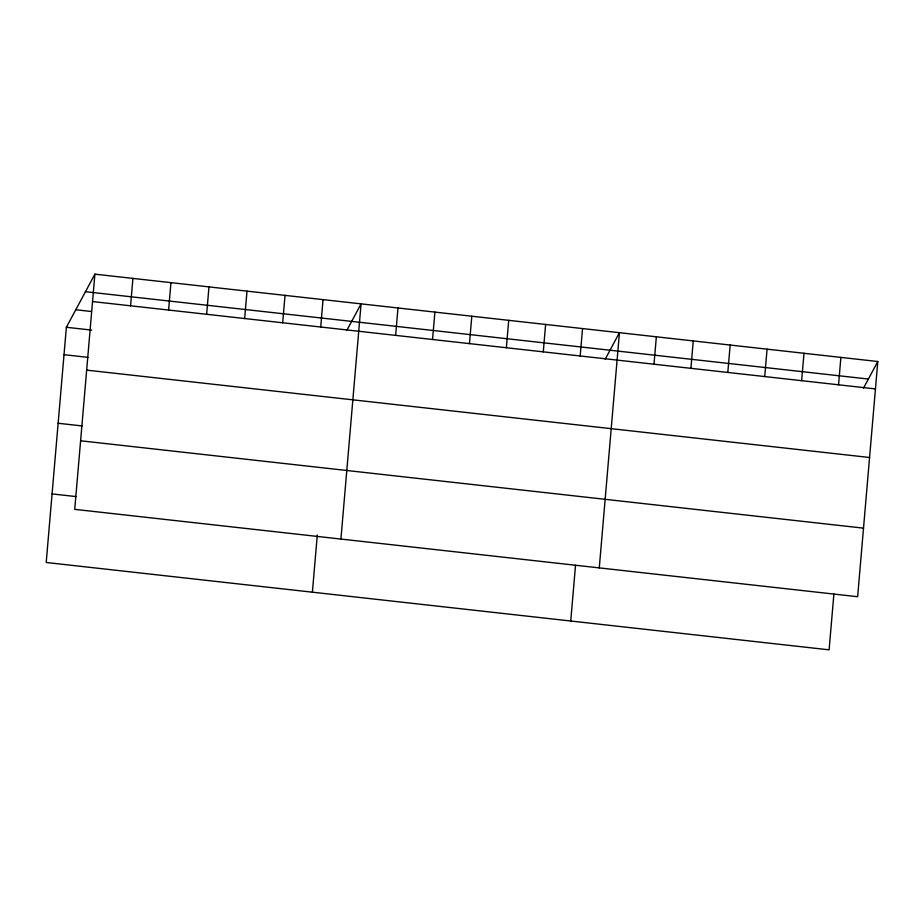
<?xml version="1.0" encoding="UTF-8"?>
<svg xmlns="http://www.w3.org/2000/svg" width="924" height="924" viewBox="0 0 924 924"><rect width="100%" height="100%" fill="white"/><g stroke="black" fill="none" stroke-linecap="round" stroke-linejoin="round"><path stroke-width="1.39" d="M94.895 274.162L74.729 509.355L857.634 596.719L877.8 361.515L94.895 274.162L66.366 327.281L46.2 562.485L829.105 649.838L833.887 594.12M130.573 305.809L132.917 278.401M168.595 310.048L170.952 282.652M206.63 314.287L208.974 286.89M244.652 318.537L246.997 291.129M282.675 322.776L285.031 295.38M320.709 327.015L323.053 299.619M312.393 592.18L317.29 535.042M340.921 539.062L361.076 303.857L346.812 330.422M395.645 335.377L397.99 307.981M432.548 339.501L434.904 312.104M469.461 343.613L471.806 316.216M506.364 347.736L508.72 320.339M543.277 351.859L545.622 324.451M580.18 355.971L582.536 328.574M570.743 621.009L575.525 565.292M599.272 567.89L619.438 332.686L605.174 359.251M653.996 364.206L656.352 336.81M690.909 368.329L693.254 340.921M727.812 372.441L730.168 345.045M764.726 376.565L767.07 349.168M801.639 380.676L803.984 353.28M838.542 384.8L840.886 357.403M863.536 388.08L877.8 361.515M85.482 291.695L868.387 379.048M92.539 301.559L875.455 388.923M75.78 309.759L91.268 311.48M66.366 327.281L91.719 330.111M64.01 354.689L87.953 357.357M86.66 370.131L869.576 457.496M58.131 423.261L82.074 425.929M80.607 440.783L863.513 528.147M52.079 493.913L76.022 496.581"/></g></svg>
